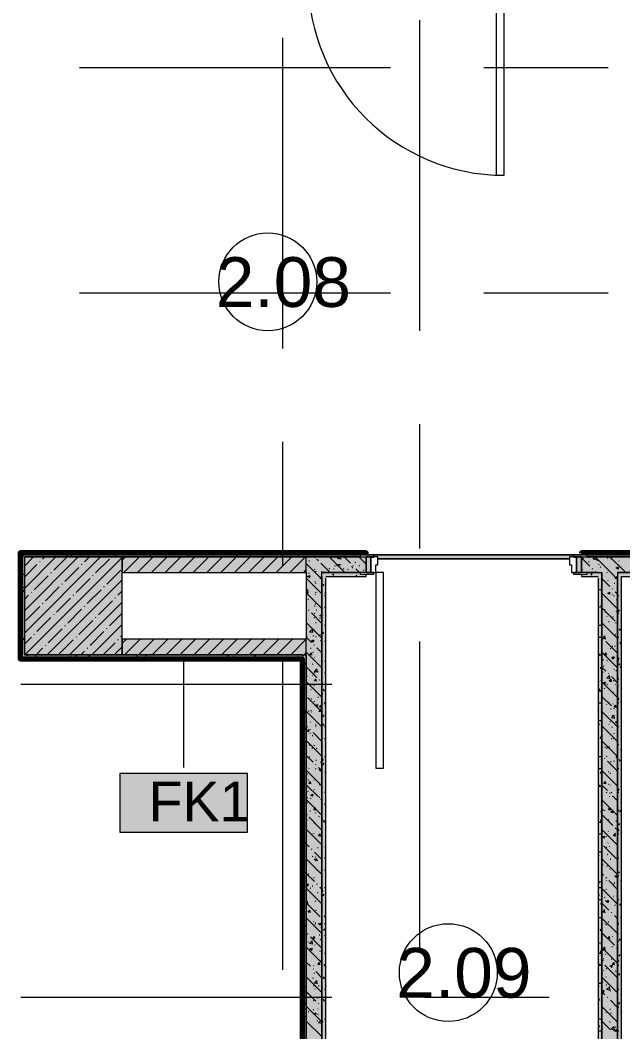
# Model space of a CAD drawing. Header units: millimetres. Extents: x -3817 to 677485, y -22715 to 103890.
# Drawn here: x 400802 to 403879, y 15142 to 20311 of the extents above; entities that cross this region are included whole.
import ezdxf

# ---------------------------------------------------------------- set-up
doc = ezdxf.new("R2010")
doc.units = ezdxf.units.MM
doc.layers.add('PDF _Геометрия', color=7, linetype='Continuous', true_color=0x1d1d1d)
doc.layers.add('PDF _Сплошная заливка', color=7, linetype='Continuous', true_color=0xffffff)
doc.layers.add('PDF _Текст', color=7, linetype='Continuous')
doc.styles.add('PDF GOST-Common', font='arial.ttf')

msp = doc.modelspace()

# ---------------------------------------------------------------- hatches: boundary and pattern name
at = {"layer": 'PDF _Сплошная заливка', "transparency": 33554559}
h = msp.add_hatch(color=256, dxfattribs=at)
h.paths.add_polyline_path([(408882.9, 17569), (408882.9, 17577), (408912.9, 17577), (408912.9, 17589), (405862.9, 17589), (405862.9, 17577), (405892.9, 17577), (405892.9, 17569), (407520.3, 17569)], flags=0)
h.paths.add_polyline_path([(410521, 17569), (411762.9, 17569), (411762.9, 17589), (410012.9, 17589), (410012.9, 17577), (410042.9, 17577), (410042.9, 17569)], flags=0)
h.paths.add_polyline_path([(402537.7, 17569), (402537.7, 17577), (402567.7, 17577), (402567.7, 17589), (400822.9, 17589), (400822.9, 17569), (402342.9, 17569)], flags=0)
h.paths.add_polyline_path([(404732.9, 17569), (404732.9, 17577), (404762.9, 17577), (404762.9, 17589), (403667.7, 17589), (403667.7, 17577), (403697.7, 17577), (403697.7, 17569), (404519.5, 17569)], flags=0)
at = {"layer": 'PDF _Сплошная заливка', "true_color": 0x494949, "transparency": 33554559}
msp.add_hatch(color=251, dxfattribs=at).paths.add_polyline_path([(403607.7, 17559), (403607.7, 17569), (403627.7, 17569), (403627.7, 17577), (402607.7, 17577), (402607.7, 17569), (402627.7, 17569), (402627.7, 17559), (403019.2, 17559)])
at = {"layer": 'PDF _Сплошная заливка', "transparency": 33554559}
h = msp.add_hatch(color=256, dxfattribs=at)
h.paths.add_polyline_path([(407882.7, 17489), (408912.9, 17489), (408912.9, 17569), (406362.9, 17569), (406362.9, 17489), (407520.3, 17489)], flags=0)
h.paths.add_polyline_path([(411482.9, 17489), (411482.9, 17569), (410012.9, 17569), (410012.9, 17489), (411462.9, 17489)], flags=0)
h.paths.add_polyline_path([(403667.7, 17489), (404762.9, 17489), (404762.9, 17569), (403667.7, 17569)], flags=0)
h.paths.add_polyline_path([(402342.9, 17489), (402567.7, 17489), (402567.7, 17569), (402342.9, 17569)], flags=0)
h = msp.add_hatch(color=256, dxfattribs=at)
h.paths.add_polyline_path([(403667.7, 17469), (403752.9, 17469), (403752.9, 17489), (403697.7, 17489), (403697.7, 17481), (403667.7, 17481)], flags=0)
h.paths.add_polyline_path([(402342.9, 17469), (402567.7, 17469), (402567.7, 17481), (402537.7, 17481), (402537.7, 17489), (402342.9, 17489)], flags=0)
for points in [[(403752.9, 14119), (403772.9, 14119), (403772.9, 17489), (403752.9, 17489), (403752.9, 14386.7)], [(404519.5, 17469), (404762.9, 17469), (404762.9, 17481), (404732.9, 17481), (404732.9, 17489), (403852.9, 17489), (403852.9, 17469), (403872.9, 17469)], [(403852.9, 14119), (403872.9, 14119), (403872.9, 17469), (403852.9, 17469), (403852.9, 14219)], [(402262.9, 17069), (402262.9, 17149), (401322.9, 17149), (401322.9, 17069), (402242.9, 17069)], [(402241.9, 17049), (402242.9, 17049), (402242.9, 17069), (400802.9, 17069), (400802.9, 17049), (401518.8, 17049)], [(402242.9, 13839), (402262.9, 13839), (402262.9, 17069), (402242.9, 17069), (402242.9, 13840)]]:
    msp.add_hatch(color=256, dxfattribs=at).paths.add_polyline_path(points)

# ---------------------------------------------------------------- linework, layer by layer
at = {"layer": 'PDF _Геометрия', "color": 253, "lineweight": 13, "true_color": 0xaaaaaa}
for points in [[(403272.9, 19519), (403272.9, 20519), (403232.9, 20519), (403232.9, 19519)], [(402607.7, 17577), (402537.7, 17577), (402537.7, 17569), (402607.7, 17569)], [(403627.7, 17577), (403627.7, 17569), (403697.7, 17569), (403697.7, 17577)], [(402592.7, 17569), (402567.7, 17569), (402567.7, 17489), (402592.7, 17489)], [(402617.7, 17489), (402617.7, 17529), (402627.7, 17529), (402627.7, 17569), (402592.7, 17569), (402592.7, 17489)], [(402607.7, 17569), (402592.7, 17569), (402592.7, 17568), (402607.7, 17568)], [(403617.7, 17489), (403642.7, 17489), (403642.7, 17569), (403607.7, 17569), (403607.7, 17529), (403617.7, 17529)], [(403627.7, 17569), (403627.7, 17568), (403642.7, 17568), (403642.7, 17569)], [(403642.7, 17569), (403642.7, 17489), (403667.7, 17489), (403667.7, 17569)], [(402607.7, 17489), (402537.7, 17489), (402537.7, 17481), (402607.7, 17481)], [(402607.7, 17490), (402592.7, 17490), (402592.7, 17489), (402607.7, 17489)], [(402617.7, 16489), (402657.7, 16489), (402657.7, 17489), (402617.7, 17489)], [(403627.7, 17490), (403627.7, 17489), (403642.7, 17489), (403642.7, 17490)], [(403627.7, 17489), (403627.7, 17481), (403697.7, 17481), (403697.7, 17489)]]:
    msp.add_lwpolyline(points, close=True, dxfattribs=at)
at = {"layer": 'PDF _Геометрия', "color": 253, "lineweight": 9, "true_color": 0xaaaaaa}
for points in [[(402842.9, 18723.7), (402842.9, 20311.2)], [(402142.9, 18633.7), (402142.9, 20221.2)], [(401105, 20069), (402692.5, 20069)], [(403168.8, 20069), (403803.8, 20069)], [(401105, 18919), (402692.5, 18919)], [(403168.8, 18919), (403803.8, 18919)], [(402842.9, 17612.4), (402842.9, 18247.4)], [(402142.9, 17522.4), (402142.9, 18157.4)], [(402842.9, 15548.7), (402842.9, 17136.2)], [(402142.9, 15458.7), (402142.9, 17046.2)], [(400805, 16919), (402392.5, 16919)], [(400805, 15319), (402392.5, 15319)], [(402868.8, 15319), (403503.8, 15319)]]:
    msp.add_lwpolyline(points, dxfattribs=at)
at = {"layer": 'PDF _Геометрия', "color": 231, "lineweight": 70, "true_color": 0xff80c0}
msp.add_lwpolyline([(400802.9, 17049), (400802.9, 17589), (402567.7, 17589), (402567.7, 17590), (400802.9, 17590), (400801.9, 17590), (400801.9, 17049), (400801.9, 17048), (402241.9, 17048), (402241.9, 13840), (400802.9, 13840), (400802.9, 13839)], dxfattribs=at)
at = {"layer": 'PDF _Геометрия', "color": 9, "lineweight": 9, "true_color": 0xc0c0c0}
for points in [[(402567.7, 17577), (402567.7, 17589), (400822.9, 17589), (400802.9, 17589), (400802.9, 17069), (400802.9, 17049)], [(404762.9, 17577), (404762.9, 17589), (403667.7, 17589), (403667.7, 17577)], [(402567.7, 17489), (402567.7, 17569)], [(403667.7, 17569), (403667.7, 17489)], [(402362.9, 17469), (402567.7, 17469), (402567.7, 17481)], [(403752.9, 14119), (403772.9, 14119), (403772.9, 17489), (403772.9, 13899), (402919.1, 13899), (403762.9, 13899), (403762.9, 13919)], [(403667.7, 17481), (403667.7, 17469), (403752.9, 17469)], [(403904.4, 14219), (403852.9, 14219), (403852.9, 14119), (403872.9, 14119), (403872.9, 17469), (404762.9, 17469), (404762.9, 17481)]]:
    msp.add_lwpolyline(points, dxfattribs=at)
at = {"layer": 'PDF _Геометрия', "color": 253, "lineweight": 9, "true_color": 0x9b9b9b}
for points in [[(400817.7, 17576.9), (400812.6, 17568.2)], [(400825.9, 17584.3), (400823.2, 17589)], [(400859.3, 17588), (400854.3, 17579.3)], [(400861.6, 17585.7), (400871.7, 17585.7)], [(400965.5, 17589), (400964, 17586.4)], [(401003.6, 17581.4), (400999.2, 17589)], [(401045.3, 17570.2), (401040.2, 17578.9)], [(401044.5, 17585.7), (401054.5, 17585.7)], [(401063.4, 17575.8), (401059.5, 17569)], [(401113.3, 17574.3), (401108.3, 17583)], [(401135.9, 17585.7), (401146, 17585.7)], [(401196.9, 17585.7), (401206.9, 17585.7)], [(401211.8, 17589), (401209.7, 17585.3)], [(401282.2, 17589), (401277.7, 17581.2)], [(401291, 17571.3), (401286, 17580)], [(401349.3, 17585.7), (401359.3, 17585.7)], [(401440.7, 17585.7), (401450.8, 17585.7)], [(401468.3, 17569), (401463.7, 17577)], [(401532.2, 17585.7), (401542.2, 17585.7)], [(401664.5, 17580.7), (401659.5, 17572)], [(401704.6, 17589), (401701.2, 17583.1)], [(401715, 17585.7), (401725.1, 17585.7)], [(401806.5, 17585.7), (401816.5, 17585.7)], [(401808.9, 17588.7), (401808.7, 17589)], [(401850.5, 17577.6), (401845.5, 17586.3)], [(401867.4, 17585.7), (401877.5, 17585.7)], [(401910.3, 17579.6), (401905.3, 17570.9)], [(401978.3, 17575.5), (401974.6, 17569)], [(402019.8, 17585.7), (402029.9, 17585.7)], [(402111.3, 17585.7), (402121.3, 17585.7)], [(402126.9, 17589), (402124.6, 17585)], [(402164.3, 17582.7), (402160.7, 17589)], [(402202.7, 17585.7), (402212.8, 17585.7)], [(402232.3, 17586.8), (402231.1, 17589)], [(402273.9, 17575.7), (402268.9, 17584.4)], [(402385.6, 17585.7), (402395.7, 17585.7)], [(402410, 17583.8), (402407, 17589)], [(402477, 17585.7), (402487.1, 17585.7)], [(402511.4, 17584.5), (402506.4, 17575.8)], [(402538, 17585.7), (402548.1, 17585.7)], [(402549.2, 17589), (402548, 17586.9)], [(403672.1, 17583.1), (403668.6, 17577)], [(403726.7, 17585.7), (403736.8, 17585.7)], [(403748.4, 17582.2), (403744.5, 17589)], [(403816.4, 17586.3), (403814.8, 17589)], [(403818.2, 17585.7), (403828.2, 17585.7)], [(403858, 17575.2), (403853, 17583.9)], [(400802.9, 17524.8), (400810.7, 17524.8)], [(400814.8, 17542.7), (400809.7, 17551.4)], [(401131.4, 17571.7), (401129.9, 17569)], [(401151.5, 17569), (401149.9, 17571.8)], [(401377.2, 17570.6), (401376.3, 17569)], [(401573.9, 17569), (401573.4, 17569.9)], [(402224.1, 17574.4), (402220.9, 17569)], [(402292.1, 17570.3), (402291.3, 17569)], [(402313, 17569), (402310.6, 17573.2)], [(400818.9, 17474.7), (400813.8, 17483.4)], [(402361.3, 17485.3), (402359.2, 17489)], [(402402.9, 17474.2), (402397.9, 17482.9)], [(402518.5, 17474.8), (402515.2, 17469)], [(402557.3, 17481), (402555.1, 17477.2)], [(403720.8, 17484.6), (403715.7, 17475.8)], [(400822.9, 17464), (400819.7, 17458.5)], [(402352, 17430.2), (402346.9, 17421.5)], [(403756.5, 17446.2), (403752.9, 17452.5)], [(400802.9, 17402.8), (400810.7, 17402.8)], [(400811.8, 17365), (400806.8, 17373.7)], [(400820.7, 17399.2), (400815.6, 17390.5)], [(400822.9, 17406.7), (400817.9, 17415.3)], [(402355.1, 17372.4), (402362.9, 17372.4)], [(402362.9, 17388.2), (402358.1, 17379.8)], [(403757.2, 17402.8), (403767.3, 17402.8)], [(403852.9, 17372.4), (403858.7, 17372.4)], [(403754.2, 17359.7), (403752.9, 17357.3)], [(403765.4, 17318), (403760.4, 17309.3)], [(400802.9, 17280.9), (400810.7, 17280.9)], [(402347.2, 17266), (402342.9, 17273.4)], [(402355.1, 17311.4), (402362.9, 17311.4)], [(403772.9, 17270), (403771.5, 17267.7)], [(403852.9, 17280.9), (403858.7, 17280.9)], [(403859.8, 17298.7), (403854.8, 17290)], [(400804.7, 17255.3), (400802.9, 17258.5)], [(402355.1, 17220), (402362.9, 17220)], [(403757.2, 17220), (403767.3, 17220)], [(400802.9, 17189.5), (400810.7, 17189.5)], [(400808.8, 17187.3), (400803.8, 17196)], [(402350.9, 17184.4), (402345.8, 17175.7)], [(403867.3, 17193.4), (403862.3, 17202.1)], [(400819.6, 17153.4), (400814.5, 17144.7)], [(402362, 17142.8), (402357, 17134.1)], [(403757.2, 17159), (403767.3, 17159)], [(403772.9, 17113), (403771.9, 17114.7)], [(403852.9, 17159), (403858.7, 17159)], [(403871.4, 17125.3), (403866.3, 17134)], [(400841.2, 17069), (400836.9, 17061.5)], [(400885, 17055.3), (400880, 17064)], [(400983.5, 17067.6), (400993.6, 17067.6)], [(401046, 17057.9), (401041, 17049.2)], [(401062.7, 17052.3), (401057.7, 17061)], [(401075, 17067.6), (401085, 17067.6)], [(401087.6, 17069), (401082.6, 17060.4)], [(401135.9, 17067.6), (401146, 17067.6)], [(401155.7, 17065), (401150.6, 17056.3)], [(401288.3, 17067.6), (401298.4, 17067.6)], [(401401.4, 17063.9), (401396.4, 17055.2)], [(401444.5, 17061.6), (401440.2, 17069)], [(401469.4, 17059.8), (401464.4, 17051.1)], [(401685.9, 17069), (401683.7, 17065.2)], [(401758.3, 17066.8), (401757, 17069)], [(401867.9, 17059.7), (401862.9, 17068.4)], [(401892.9, 17061.7), (401887.8, 17053)], [(401932.3, 17069), (401929.5, 17064.2)], [(402002.5, 17068.8), (401997.5, 17060.1)], [(402004, 17067.9), (402003.3, 17069)], [(402181.7, 17064.9), (402179.3, 17069)], [(402223.3, 17053.7), (402218.3, 17062.4)], [(402248.3, 17067.7), (402243.2, 17059)], [(403757.2, 17067.6), (403767.3, 17067.6)], [(403765.8, 17064.4), (403760.8, 17073.1)], [(403872.9, 17061.7), (403870.4, 17066)], [(401099.8, 17049), (401099.3, 17049.9)], [(401170.2, 17049), (401167.3, 17054)], [(401346.2, 17049), (401345, 17051)], [(401851.2, 17050.6), (401850.3, 17049)], [(401909.3, 17049), (401904.5, 17057.2)], [(402097, 17049.5), (402096.7, 17049)], [(402242.9, 17006.6), (402243.3, 17006.6)], [(402259.4, 17026.1), (402254.4, 17017.3)], [(402355.1, 17037.1), (402362.9, 17037.1)], [(403852.9, 17037.1), (403858.7, 17037.1)], [(403858.7, 17053), (403853.7, 17044.2)], [(403864.3, 17015.7), (403859.3, 17024.4)], [(403869.9, 17011.3), (403864.9, 17002.6)], [(402355.1, 16976.1), (402362.9, 16976.1)], [(403769.9, 16996.3), (403764.8, 17005)], [(403853.1, 16974), (403852.9, 16974.5)], [(402242.9, 16945.6), (402243.3, 16945.6)], [(402362.9, 16933.9), (402362.5, 16934.5)], [(403756.1, 16936.2), (403752.9, 16930.6)], [(403772.9, 16930.1), (403768.9, 16937)], [(403852.9, 16945.6), (403858.7, 16945.6)], [(403857.2, 16906), (403852.9, 16913.5)], [(402242.9, 16854.2), (402243.3, 16854.2)], [(402345.7, 16870.7), (402342.9, 16865.8)], [(402356.4, 16884.2), (402351.4, 16892.9)], [(402355.1, 16884.7), (402362.9, 16884.7)], [(403757.2, 16884.7), (403767.3, 16884.7)], [(403762.8, 16886.7), (403757.8, 16895.4)], [(403872.9, 16894.6), (403871.9, 16892.9)], [(402247.2, 16822), (402242.9, 16814.5)], [(402262.9, 16802.3), (402261, 16805.5)], [(402360.5, 16816.1), (402355.5, 16824.9)], [(403757.2, 16823.7), (403767.3, 16823.7)], [(403852.9, 16823.7), (403858.7, 16823.7)], [(403861.3, 16838), (403856.3, 16846.7)], [(403872.9, 16833.6), (403867.9, 16824.9)], [(402254.9, 16755.2), (402249.9, 16763.9)], [(402258.3, 16780.3), (402253.3, 16771.6)], [(402352.8, 16761), (402347.7, 16752.3)], [(402362.9, 16751.1), (402359.6, 16756.8)], [(403755.7, 16777), (403752.9, 16781.9)], [(402353.4, 16706.5), (402348.4, 16715.2)], [(402355.1, 16701.8), (402362.9, 16701.8)], [(403759.8, 16709), (403754.8, 16717.7)], [(403757.2, 16732.3), (403767.3, 16732.3)], [(403852.9, 16701.8), (403858.7, 16701.8)], [(402242.9, 16671.3), (402243.3, 16671.3)], [(402259, 16687.2), (402254, 16695.9)], [(403755, 16690.5), (403752.9, 16686.7)], [(403766.2, 16648.8), (403761.2, 16640.1)], [(402242.9, 16610.4), (402243.3, 16610.4)], [(402262.9, 16619.5), (402258.1, 16627.8)], [(402346.4, 16596.8), (402342.9, 16602.8)], [(402355.1, 16640.8), (402362.9, 16640.8)], [(403852.9, 16610.4), (403858.7, 16610.4)], [(402251.9, 16577.5), (402246.9, 16586.2)], [(402355.1, 16549.4), (402362.9, 16549.4)], [(403757.2, 16549.4), (403767.3, 16549.4)], [(403871.8, 16587.9), (403866.8, 16579.2)], [(402242.9, 16518.9), (402243.3, 16518.9)], [(402350.4, 16528.8), (402345.4, 16537.5)], [(402351.7, 16515.3), (402346.6, 16506.5)], [(403772.9, 16538.5), (403768.2, 16530.5)], [(403866.5, 16524.2), (403861.5, 16532.9)], [(402244.9, 16467.8), (402242.9, 16471.2)], [(402362.8, 16473.6), (402357.8, 16464.9)], [(403757.2, 16488.4), (403767.3, 16488.4)], [(403769.2, 16471.1), (403764.2, 16462.4)], [(403852.9, 16488.4), (403858.7, 16488.4)], [(402248.9, 16399.8), (402243.9, 16408.5)], [(402249.1, 16398.5), (402244, 16389.8)], [(403757.2, 16397), (403767.3, 16397)], [(403765, 16395.2), (403760, 16403.9)], [(403872.9, 16391.2), (403869.6, 16396.8)], [(402242.9, 16336), (402243.3, 16336)], [(402355.1, 16366.5), (402362.9, 16366.5)], [(403852.9, 16366.5), (403858.7, 16366.5)], [(403859.5, 16383.8), (403854.5, 16375.1)], [(402355.1, 16305.6), (402362.9, 16305.6)], [(402362.9, 16290.9), (402360.8, 16287.2)], [(402242.9, 16275.1), (402243.3, 16275.1)], [(403772.9, 16259.6), (403768.1, 16267.8)], [(403852.9, 16275.1), (403858.7, 16275.1)], [(403866.6, 16274.1), (403861.6, 16265.4)], [(402242.9, 16183.6), (402243.3, 16183.6)], [(402355.6, 16215), (402350.6, 16223.7)], [(402355.1, 16214.1), (402362.9, 16214.1)], [(403757.2, 16214.1), (403767.3, 16214.1)], [(403768.1, 16225.4), (403763.1, 16216.7)], [(403862.5, 16206.1), (403857.5, 16197.4)], [(402248, 16152.8), (402242.9, 16144.1)], [(403757.2, 16153.2), (403767.3, 16153.2)], [(403852.9, 16153.2), (403858.7, 16153.2)], [(403860.5, 16168.8), (403855.5, 16177.5)], [(403872.9, 16163.1), (403868.7, 16155.7)], [(402254.1, 16086), (402249.1, 16094.7)], [(402259.1, 16111.1), (402254.1, 16102.4)], [(402362.9, 16080.5), (402358.8, 16087.7)], [(402355.1, 16031.2), (402362.9, 16031.2)], [(402362.9, 16047), (402359.7, 16041.5)], [(403759, 16039.8), (403754, 16048.5)], [(403757.2, 16061.7), (403767.3, 16061.7)], [(403852.9, 16031.2), (403858.7, 16031.2)], [(402242.9, 16000.8), (402243.3, 16000.8)], [(402262.9, 15995.7), (402261.2, 15992.8)], [(403755.8, 16021.3), (403752.9, 16016.2)], [(402242.9, 15939.8), (402243.3, 15939.8)], [(402262.1, 15933.4), (402257.1, 15924.7)], [(402262.3, 15950), (402257.3, 15958.7)], [(402355.1, 15970.3), (402362.9, 15970.3)], [(403852.9, 15939.8), (403858.7, 15939.8)], [(403861.4, 15960.3), (403856.4, 15951.6)], [(402355.1, 15878.8), (402362.9, 15878.8)], [(403757.2, 15878.8), (403767.3, 15878.8)], [(403762.9, 15911.6), (403757.9, 15902.9)], [(403872.6, 15918.7), (403867.6, 15910)], [(402242.9, 15848.4), (402243.3, 15848.4)], [(402349.6, 15859.6), (402344.6, 15868.3)], [(402352.5, 15846.1), (402347.4, 15837.4)], [(403758.8, 15843.6), (403753.8, 15834.9)], [(403757.2, 15817.9), (403767.3, 15817.9)], [(403852.9, 15817.9), (403858.7, 15817.9)], [(403770, 15802), (403765, 15793.3)], [(403869.8, 15787), (403864.7, 15795.7)], [(402248.1, 15730.6), (402243.1, 15739.3)], [(402359.5, 15736.4), (402354.5, 15727.7)], [(403757.2, 15726.4), (403767.3, 15726.4)], [(403872.9, 15720.6), (403868.8, 15727.7)], [(402242.9, 15665.5), (402243.3, 15665.5)], [(402261, 15687.7), (402256, 15679)], [(402355.4, 15668.4), (402350.4, 15659.7)], [(402355.1, 15696), (402362.9, 15696)], [(403768.3, 15658), (403763.2, 15666.7)], [(403852.9, 15696), (403858.7, 15696)], [(402355.1, 15635), (402362.9, 15635)], [(402362.9, 15620.3), (402361.6, 15618)], [(403856.3, 15646.6), (403852.9, 15640.7)], [(403866.8, 15609.3), (403861.8, 15618)], [(402242.9, 15604.5), (402243.3, 15604.5)], [(403757.7, 15597.9), (403752.9, 15589.5)], [(403772.4, 15590), (403767.3, 15598.7)], [(403852.9, 15604.5), (403858.7, 15604.5)], [(403855.6, 15567.6), (403852.9, 15572.4)], [(402242.9, 15513.1), (402243.3, 15513.1)], [(402355.1, 15543.6), (402362.9, 15543.6)], [(403757.2, 15543.6), (403767.3, 15543.6)], [(403768.9, 15556.2), (403763.9, 15547.5)], [(403772.9, 15528.1), (403771.4, 15530.6)], [(403859.7, 15499.6), (403854.7, 15508.3)], [(403863.3, 15536.9), (403858.3, 15528.2)], [(402248.8, 15483.6), (402243.7, 15474.9)], [(402358.9, 15477.8), (402353.9, 15486.5)], [(403757.2, 15482.6), (403767.3, 15482.6)], [(403765.3, 15480.3), (403760.3, 15489)], [(403852.9, 15482.6), (403858.7, 15482.6)], [(402354.4, 15422.6), (402349.3, 15413.9)], [(402362.9, 15409.9), (402358, 15418.5)], [(403754.1, 15438.6), (403752.9, 15440.8)], [(403863.8, 15431.6), (403858.8, 15440.3)], [(402255.8, 15373.9), (402250.8, 15365.2)], [(402257.4, 15348.8), (402252.4, 15357.5)], [(402355.1, 15360.7), (402362.9, 15360.7)], [(402362.9, 15376.5), (402360.5, 15372.3)], [(403758.2, 15370.6), (403753.2, 15379.3)], [(403757.2, 15391.2), (403767.3, 15391.2)], [(403852.9, 15360.7), (403858.7, 15360.7)], [(402242.9, 15330.2), (402243.3, 15330.2)], [(402251.8, 15305.9), (402246.7, 15297.2)], [(402355.9, 15300.1), (402350.9, 15308.8)], [(402362.9, 15349), (402362, 15350.4)], [(403762.3, 15302.6), (403757.3, 15311.3)], [(402242.9, 15269.2), (402243.3, 15269.2)], [(402261.5, 15280.8), (402256.5, 15289.5)], [(402262.9, 15264.2), (402257.9, 15255.6)], [(402344.8, 15258.5), (402342.9, 15261.7)], [(402355.1, 15299.7), (402362.9, 15299.7)], [(403852.9, 15269.2), (403858.7, 15269.2)], [(403862.2, 15291.2), (403857.2, 15282.5)], [(402262.9, 15217.4), (402260.5, 15221.5)], [(402348.8, 15190.4), (402343.8, 15199.1)], [(402355.1, 15208.3), (402362.9, 15208.3)], [(403757.2, 15208.3), (403767.3, 15208.3)], [(403872.9, 15248.7), (403868.4, 15240.8)], [(402242.9, 15177.8), (402243.3, 15177.8)], [(402254.4, 15171.1), (402249.4, 15179.8)], [(403759.6, 15174.4), (403754.6, 15165.7)], [(403757.2, 15147.3), (403767.3, 15147.3)], [(403852.9, 15147.3), (403858.7, 15147.3)]]:
    msp.add_lwpolyline(points, dxfattribs=at)
at = {"layer": 'PDF _Геометрия', "color": 7, "lineweight": 9}
for points in [[(402567.7, 17579), (403667.7, 17579)], [(401322.9, 17569), (400822.9, 17569), (400822.9, 17069), (401322.9, 17069)], [(402537.7, 17569), (402342.9, 17569)], [(402627.7, 17559), (403607.7, 17559)], [(404732.9, 17569), (403697.7, 17569)], [(401962.8, 16462.6), (401309.7, 16462.6), (401309.7, 16162.6), (401962.8, 16162.6)]]:
    msp.add_lwpolyline(points, close=True, dxfattribs=at)
at = {"layer": 'PDF _Геометрия', "color": 231, "lineweight": 70, "true_color": 0xff80c0}
msp.add_lwpolyline([(403667.7, 17589), (404762.9, 17589), (404762.9, 17590), (403667.7, 17590)], close=True, dxfattribs=at)
at = {"layer": 'PDF _Геометрия', "lineweight": 9}
for points in [[(400822.9, 17522), (400869.9, 17569)], [(400822.9, 17407.9), (400984, 17569)], [(400822.9, 17293.9), (401098, 17569)], [(400822.9, 17179.8), (401212.1, 17569)], [(400822.9, 17465), (400887.4, 17529.5)], [(400826.1, 17069), (401322.9, 17565.8)], [(400901.7, 17543.8), (400904.1, 17546.1)], [(400915.9, 17558), (400926.9, 17569)], [(400973, 17501), (401041, 17569)], [(401115.5, 17529.5), (401117.9, 17531.9)], [(401129.8, 17543.8), (401155, 17569)], [(401186.8, 17486.7), (401258.1, 17558)], [(401322.9, 17552), (401339.9, 17569)], [(401330.6, 17489), (401410.6, 17569)], [(401401.3, 17489), (401481.3, 17569)], [(401472, 17489), (401552, 17569)], [(401542.8, 17489), (401622.8, 17569)], [(401613.5, 17489), (401693.5, 17569)], [(401684.2, 17489), (401764.2, 17569)], [(401754.9, 17489), (401834.9, 17569)], [(401825.6, 17489), (401905.6, 17569)], [(401896.3, 17489), (401976.3, 17569)], [(401967, 17489), (402047, 17569)], [(402037.7, 17489), (402117.7, 17569)], [(402108.4, 17489), (402188.4, 17569)], [(402179.1, 17489), (402259.1, 17569)], [(400873.2, 17401.2), (400944.5, 17472.5)], [(400958.7, 17486.7), (400961.1, 17489.1)], [(401030, 17444), (401101.3, 17515.2)], [(401172.5, 17472.5), (401174.9, 17474.8)], [(401243.8, 17429.7), (401315.1, 17501)], [(402249.9, 17489), (402262.9, 17502)], [(400940.2, 17069), (401322.9, 17451.7)], [(401015.7, 17429.7), (401018.1, 17432.1)], [(401087, 17386.9), (401158.3, 17458.2)], [(400822.9, 17350.9), (400844.7, 17372.7)], [(400858.9, 17386.9), (400861.3, 17389.3)], [(400930.2, 17344.2), (401001.5, 17415.4)], [(401072.8, 17372.7), (401075.1, 17375)], [(401144, 17329.9), (401215.3, 17401.2)], [(401229.6, 17415.4), (401231.9, 17417.8)], [(401300.9, 17372.7), (401322.9, 17394.7)], [(400915.9, 17329.9), (400918.3, 17332.3)], [(400987.2, 17287.1), (401058.5, 17358.4)], [(401054.2, 17069), (401322.9, 17337.7)], [(401129.8, 17315.7), (401132.2, 17318)], [(401201.1, 17272.9), (401272.3, 17344.2)], [(401286.6, 17358.4), (401289, 17360.8)], [(400830.4, 17244.4), (400901.7, 17315.7)], [(400973, 17272.9), (400975.3, 17275.3)], [(401044.2, 17230.1), (401115.5, 17301.4)], [(401258.1, 17215.9), (401322.9, 17280.7)], [(400887.4, 17187.3), (400958.7, 17258.6)], [(401030, 17215.9), (401032.4, 17218.2)], [(401101.3, 17173.1), (401172.5, 17244.4)], [(401168.3, 17069), (401322.9, 17223.6)], [(401186.8, 17258.6), (401189.2, 17261)], [(400873.2, 17173.1), (400875.5, 17175.5)], [(400944.5, 17130.3), (401015.7, 17201.6)], [(401158.3, 17116.1), (401229.6, 17187.3)], [(401243.8, 17201.6), (401246.2, 17204)], [(401315.1, 17158.8), (401322.9, 17166.6)], [(400822.9, 17122.8), (400858.9, 17158.8)], [(400930.2, 17116.1), (400932.6, 17118.4)], [(401001.5, 17073.3), (401072.8, 17144.6)], [(401087, 17158.8), (401089.4, 17161.2)], [(401225.3, 17069), (401286.6, 17130.3)], [(401282.3, 17069), (401322.9, 17109.6)], [(401300.9, 17144.6), (401303.2, 17146.9)], [(401322.9, 17127.7), (401344.2, 17149)], [(401334.9, 17069), (401414.9, 17149)], [(401405.6, 17069), (401485.6, 17149)], [(401476.3, 17069), (401556.3, 17149)], [(401547, 17069), (401627, 17149)], [(401617.7, 17069), (401697.7, 17149)], [(401688.4, 17069), (401768.4, 17149)], [(401759.1, 17069), (401839.1, 17149)], [(401829.9, 17069), (401909.9, 17149)], [(401900.6, 17069), (401980.6, 17149)], [(401971.3, 17069), (402051.3, 17149)], [(402042, 17069), (402122, 17149)], [(402112.7, 17069), (402192.7, 17149)], [(402183.4, 17069), (402262.9, 17148.5)], [(400883.1, 17069), (400915.9, 17101.8)], [(401111.2, 17069), (401129.8, 17087.6)], [(401144, 17101.8), (401146.4, 17104.2)], [(402254.1, 17069), (402262.9, 17077.8)]]:
    msp.add_lwpolyline(points, dxfattribs=at)
at = {"layer": 'PDF _Геометрия', "color": 9, "lineweight": 9, "true_color": 0xc0c0c0}
msp.add_lwpolyline([(402342.9, 17569), (402262.9, 17569), (401322.9, 17569), (401322.9, 17489), (402262.9, 17489), (402262.9, 17149), (401322.9, 17149), (401322.9, 17069), (400822.9, 17069), (400822.9, 17569)], close=True, dxfattribs=at)
at = {"layer": 'PDF _Геометрия', "color": 7, "lineweight": 9}
for points in [[(402262.9, 17489), (402262.9, 17569)], [(402342.9, 17469), (402342.9, 14119), (402342.9, 17469), (402342.9, 17489), (402537.7, 17489), (402342.9, 17489)], [(403752.9, 17489), (403697.7, 17489), (403752.9, 17489), (403772.9, 17489)], [(403852.9, 17489), (404732.9, 17489), (403852.9, 17489), (403852.9, 17469), (403852.9, 14219), (403852.9, 17469)], [(402362.9, 14119), (402362.9, 17461)], [(403752.9, 17461), (403752.9, 14119)], [(402262.9, 13819), (400802.9, 13819), (402262.9, 13819), (402262.9, 13839), (402262.9, 17069), (402262.9, 17149)], [(402242.9, 17069), (401322.9, 17069), (402242.9, 17069), (402262.9, 17069), (402262.9, 13839)], [(400802.9, 17049), (402241.9, 17049)], [(401636.3, 17048.5), (401636.3, 16492.7)], [(402242.9, 17049), (402242.9, 13840)]]:
    msp.add_lwpolyline(points, dxfattribs=at)
at = {"layer": 'PDF _Геометрия', "color": 252, "lineweight": 9, "true_color": 0x878787}
for points in [[(402342.9, 17455.4), (402262.9, 17535.4)], [(402275.8, 17549.2), (402279.1, 17549.6)], [(402309.7, 17564), (402304.7, 17569)], [(402314.2, 17553.5), (402316.8, 17555.5)], [(402320.3, 17555), (402323.7, 17555.5)], [(402324.8, 17549), (402322.3, 17551.5)], [(402384.7, 17489), (402342.9, 17530.9), (402337.4, 17536.4)], [(402341.1, 17533.4), (402342.9, 17532.2), (402344, 17531.6)], [(402460.1, 17489), (402380.1, 17569)], [(402387.7, 17563.9), (402391, 17564.3)], [(402405.4, 17566), (402408.1, 17568)], [(402407.4, 17524.8), (402409.8, 17522.5)], [(402427.9, 17520.6), (402419.1, 17526.6), (402431.5, 17531.3)], [(402438.3, 17557.8), (402422.5, 17560.2), (402430.9, 17569)], [(402427.9, 17520.5), (402431.5, 17531.3)], [(402436.1, 17529.3), (402438.9, 17527.5)], [(402438.3, 17557.7), (402437, 17569)], [(402488.2, 17536.4), (402455.6, 17569)], [(402503.3, 17521.3), (402500.8, 17523.8)], [(402511.1, 17542.6), (402513.5, 17540.3)], [(402567.7, 17532.3), (402531, 17569)], [(402531, 17525.3), (402533.8, 17523.5)], [(402565, 17523.3), (402567.7, 17523.6)], [(403710.3, 17521.3), (403667.7, 17563.9)], [(403674.9, 17562.1), (403677.6, 17564.1)], [(403704.5, 17545.4), (403707.8, 17545.8)], [(403704.6, 17568.1), (403707.4, 17566.3)], [(403743, 17554.4), (403727.2, 17556.9), (403738.8, 17569)], [(403852.9, 17454.1), (403817.9, 17489), (403737.9, 17569)], [(403743, 17554.4), (403741.3, 17569)], [(403749, 17551.2), (403752.3, 17551.7)], [(403754.8, 17531), (403757.3, 17528.8)], [(403799.5, 17564.1), (403802.3, 17562.3)], [(403888.8, 17493.6), (403813.4, 17569)], [(403816.3, 17560.1), (403819.6, 17560.5)], [(403853.8, 17526.8), (403856.5, 17528.8)], [(403858.5, 17548.8), (403861, 17546.6)], [(402278.5, 17463.2), (402269.7, 17469.2), (402282.1, 17474)], [(402273.6, 17484.9), (402276.9, 17485.3)], [(402278.5, 17463.2), (402282.1, 17473.9)], [(402283.7, 17513.5), (402286.5, 17511.7)], [(402303.7, 17507), (402306.1, 17504.7)], [(402312, 17494.3), (402314.7, 17496.3)], [(402340.9, 17493.8), (402342.9, 17494), (402344.2, 17494.2)], [(402378.6, 17509.5), (402381.5, 17507.7)], [(402403.3, 17506.8), (402405.9, 17508.8)], [(402453.2, 17508.6), (402456.5, 17509)], [(402473.5, 17505.5), (402476.4, 17503.7)], [(402493.1, 17518.2), (402495.8, 17520.2)], [(402497.7, 17514.4), (402501, 17514.9)], [(402535.6, 17489), (402515.9, 17508.7)], [(402553.7, 17503.6), (402556.1, 17501.3)], [(403672.7, 17502.9), (403675.4, 17504.9)], [(403725.3, 17506.2), (403722.8, 17508.7)], [(403742.6, 17489), (403737.9, 17493.6)], [(403764, 17515.4), (403766.7, 17517.4)], [(403769.5, 17490), (403772.9, 17490.4)], [(403797.4, 17492), (403799.9, 17489.7)], [(403854.9, 17506.7), (403846.1, 17512.7), (403858.5, 17517.5)], [(403854.9, 17506.7), (403858.5, 17517.4)], [(402337.4, 17385.5), (402262.9, 17460)], [(402294.1, 17423.6), (402297.4, 17424.1)], [(402305.8, 17443), (402308.6, 17441.2)], [(402309.8, 17435.1), (402312.5, 17437.1)], [(402342.9, 17457.8), (402333.8, 17458.6), (402342.3, 17468.8)], [(402342.9, 17465.7), (402342.3, 17468.7)], [(403813.4, 17418.2), (403772.9, 17458.7)], [(403802.3, 17449.3), (403805.2, 17447.5)], [(403835.1, 17434.6), (403838.4, 17435)], [(403850.1, 17457.5), (403839.4, 17458.4), (403848, 17468.6)], [(403850.1, 17457.4), (403848, 17468.6)], [(403851.7, 17467.6), (403852.9, 17468.5)], [(402262.9, 17393.9), (402270.1, 17401.5)], [(402262.9, 17386), (402272.1, 17384.6)], [(402342.9, 17304.5), (402262.9, 17384.5)], [(402272.1, 17384.5), (402270.1, 17401.4)], [(402307.7, 17375.9), (402310.3, 17378)], [(402310.5, 17387.9), (402313, 17385.7)], [(403852.9, 17303.2), (403772.9, 17383.2)], [(403811.7, 17377.8), (403802.8, 17383.8), (403815.3, 17388.6)], [(403811.7, 17377.7), (403815.3, 17388.5)], [(403824.4, 17378.8), (403827.2, 17377)], [(403828.4, 17403.1), (403825.9, 17405.6)], [(403832.8, 17370.3), (403836.1, 17370.8)], [(403852.9, 17378.7), (403841, 17390.5)], [(403849.5, 17408.4), (403852.2, 17410.5)], [(402271.1, 17352.1), (402274, 17350.3)], [(402305.5, 17316.7), (402308.2, 17318.8)], [(402308.6, 17328.2), (402311.5, 17326.4)], [(403788.3, 17364.5), (403791.6, 17364.9)], [(403847.3, 17349.2), (403850, 17351.3)], [(402277, 17295), (402274.5, 17297.5)], [(402342.9, 17229.1), (402289.6, 17282.4)], [(402303.1, 17281.8), (402305.6, 17279.6)], [(402312.9, 17298.2), (402316.2, 17298.6)], [(402341.4, 17262.7), (402332.6, 17268.7), (402342.9, 17272.7)], [(402341.4, 17262.7), (402342.9, 17267.1)], [(403841, 17239.7), (403772.9, 17307.8)], [(403786, 17300.2), (403789.3, 17300.7)], [(403789.8, 17288), (403792.6, 17286.2)], [(403796.9, 17266.8), (403799.4, 17264.6)], [(403845.2, 17290), (403847.8, 17292.1)], [(402342.9, 17153.6), (402262.9, 17233.6)], [(402266.1, 17228.1), (402269.4, 17228.5)], [(402303.3, 17257.5), (402306, 17259.6)], [(402310.6, 17233.9), (402313.9, 17234.4)], [(402330.7, 17257.7), (402333.5, 17255.9)], [(403852.9, 17152.3), (403772.9, 17232.3)], [(403806.6, 17239), (403809.9, 17239.4)], [(403827.2, 17264.1), (403830.1, 17262.3)], [(403843, 17230.8), (403845.7, 17232.9)], [(402262.9, 17211), (402264.1, 17212.5)], [(402262.9, 17201.6), (402266.2, 17201.3)], [(402263.8, 17163.8), (402267.2, 17164.2)], [(402266.2, 17201.3), (402264.1, 17212.4)], [(402295.7, 17182), (402279.8, 17184.4), (402293.7, 17198.9)], [(402295.7, 17181.9), (402293.7, 17198.8)], [(402296.1, 17166.9), (402298.9, 17165.1)], [(402301.2, 17198.3), (402303.8, 17200.4)], [(402310, 17162.8), (402312.4, 17160.5)], [(402331.2, 17172.7), (402334.5, 17173.1)], [(403790.1, 17149.2), (403774.3, 17151.6), (403788.2, 17166)], [(403790.1, 17149.1), (403788.2, 17166)], [(403840.9, 17171.7), (403843.5, 17173.7)], [(403849.3, 17193.6), (403852.1, 17191.8)], [(402289.6, 17131.6), (402262.9, 17158.2)], [(402298.1, 17133.8), (402289.3, 17139.8), (402301.7, 17144.5)], [(402298.1, 17133.7), (402301.7, 17144.5)], [(402299, 17139.2), (402301.7, 17141.2)], [(402304.7, 17116.5), (402302.2, 17119)], [(402333.5, 17143), (402336.4, 17141.2)], [(403780.7, 17149.2), (403778.1, 17151.7)], [(403852.9, 17076.9), (403793.2, 17136.6)], [(403825.3, 17113.5), (403828.7, 17113.9)], [(403838.7, 17112.5), (403841.4, 17114.5)], [(402342.9, 17002.8), (402262.9, 17082.8)], [(402262.9, 17075.1), (402263.5, 17074.7)], [(402290.9, 17067.6), (402280.2, 17068.5), (402288.8, 17078.7)], [(402284.4, 17102.5), (402287.7, 17103)], [(402290.9, 17067.5), (402288.8, 17078.7)], [(402296.9, 17080), (402299.5, 17082)], [(402342.9, 17078.2), (402317.2, 17103.9)], [(403852.9, 17001.4), (403772.9, 17081.5)], [(403796.5, 17067.4), (403785.9, 17068.4), (403794.5, 17078.6)], [(403796.6, 17067.4), (403794.5, 17078.5)], [(403814.7, 17102.7), (403817.5, 17100.9)], [(403831.3, 17048.4), (403822.4, 17054.3), (403834.9, 17059.1)], [(403831.3, 17048.3), (403834.9, 17059)], [(403852.2, 17078.8), (403852.9, 17078.4)], [(402317.2, 16953), (402262.9, 17007.4)], [(402294.7, 17020.8), (402297.4, 17022.8)], [(402302.6, 17056.7), (402305.1, 17054.4)], [(403778.6, 17043.4), (403781.9, 17043.8)], [(403779.3, 17012.3), (403782.1, 17010.5)], [(403796.4, 17041.7), (403798.8, 17039.4)], [(403823.1, 17049.2), (403826.4, 17049.7)], [(403836.5, 17053.3), (403839.2, 17055.3)], [(402263.5, 16961.8), (402266.4, 16960)], [(402292.5, 16961.6), (402295.2, 16963.6)], [(402303.1, 16977.1), (402306.5, 16977.5)], [(402319.2, 16979.3), (402303.4, 16981.8), (402317.3, 16996.2)], [(402319.2, 16979.3), (402317.3, 16996.2)], [(402321, 16981.6), (402323.8, 16979.8)], [(403793.2, 16985.7), (403772.9, 17006.1)], [(403776.3, 16979.1), (403779.6, 16979.5)], [(403813.7, 16946.5), (403797.9, 16949), (403811.7, 16963.4)], [(403808.3, 16970.6), (403805.8, 16973.1)], [(403813.7, 16946.5), (403811.7, 16963.4)], [(403852.9, 16926.1), (403820.9, 16958.1)], [(403834.4, 16994.1), (403837, 16996.1)], [(403843.6, 16988), (403847, 16988.4)], [(402342.9, 16851.9), (402262.9, 16931.9)], [(402290.4, 16902.4), (402293, 16904.4)], [(402300.9, 16912.8), (402304.2, 16913.2)], [(402315.5, 16933.9), (402304.9, 16934.8), (402313.5, 16945)], [(402309.4, 16937.6), (402311.9, 16935.4)], [(402315.5, 16933.8), (402313.5, 16944.9)], [(402332.3, 16937.9), (402329.8, 16940.5)], [(403852.9, 16850.6), (403772.9, 16930.6)], [(403788, 16919.4), (403779.2, 16925.4), (403791.6, 16930.2)], [(403788, 16919.4), (403791.6, 16930.1)], [(403796.9, 16917.8), (403800.2, 16918.3)], [(403810.6, 16934.6), (403819.2, 16944.8)], [(403810.6, 16934.6), (403821.2, 16933.7)], [(403821.2, 16933.6), (403819.2, 16944.8)], [(403832.2, 16934.9), (403834.9, 16936.9)], [(403839.6, 16917.5), (403842.4, 16915.7)], [(402285.6, 16891.3), (402288.4, 16889.5)], [(402321.4, 16851.5), (402324.8, 16852)], [(403820.9, 16807.2), (403772.9, 16855.2)], [(403782.2, 16897.6), (403785, 16895.8)], [(403830, 16875.7), (403832.7, 16877.8)], [(402342.9, 16776.5), (402269.5, 16849.9)], [(402288.2, 16843.2), (402290.9, 16845.3)], [(402302.1, 16831.6), (402304.6, 16829.3)], [(402317.7, 16804.3), (402308.9, 16810.3), (402321.3, 16815.1)], [(402317.8, 16804.3), (402321.4, 16815)], [(402340.2, 16800.1), (402329.6, 16801), (402338.1, 16811.3)], [(402340.2, 16800.1), (402338.2, 16811.2)], [(403795.8, 16816.6), (403798.3, 16814.3)], [(403804.2, 16827.1), (403807, 16825.3)], [(403827.9, 16816.5), (403830.5, 16818.6)], [(403845.9, 16800), (403835.3, 16800.9), (403843.8, 16811.1)], [(403845.9, 16799.9), (403843.8, 16811)], [(402342.9, 16701), (402262.9, 16781)], [(402274.7, 16781.4), (402278, 16781.8)], [(402286.1, 16784), (402288.7, 16786.1)], [(402288.5, 16776.5), (402291.3, 16774.7)], [(402342.8, 16776.7), (402327, 16779.2), (402340.8, 16793.6)], [(402342.8, 16776.7), (402340.8, 16793.5)], [(403852.9, 16699.7), (403772.9, 16779.7)], [(403815.6, 16792.4), (403818.9, 16792.8)], [(403837.3, 16743.9), (403821.5, 16746.4), (403835.3, 16760.8)], [(403825.7, 16757.3), (403828.4, 16759.4)], [(403836, 16792.1), (403833.5, 16794.6)], [(403837.3, 16743.9), (403835.3, 16760.7)], [(403852.9, 16775.2), (403848.6, 16779.5)], [(402269.5, 16699.1), (402262.9, 16705.6)], [(402283.9, 16724.8), (402286.5, 16726.9)], [(402308.9, 16712.5), (402311.4, 16710.2)], [(402310.5, 16706), (402313.3, 16704.2)], [(402340.2, 16726.1), (402342.9, 16726.4)], [(403848.6, 16628.7), (403773.1, 16704.1)], [(403807.1, 16712.4), (403809.9, 16710.6)], [(403813.3, 16728.1), (403816.7, 16728.5)], [(403823.6, 16698.1), (403826.2, 16700.2)], [(403850.9, 16718.9), (403842, 16724.9), (403852.9, 16729)], [(403850.9, 16718.9), (403852.9, 16724.8)], [(402274.5, 16675.4), (402265.6, 16681.4), (402278.1, 16686.2)], [(402274.5, 16675.4), (402278.1, 16686.1)], [(402281.7, 16665.7), (402284.4, 16667.7)], [(402284.6, 16684), (402282, 16686.5)], [(402293.4, 16655.9), (402296.7, 16656.4)], [(402342.9, 16625.6), (402297.1, 16671.4)], [(402337.9, 16661.8), (402341.2, 16662.2)], [(403833.9, 16666.8), (403837.2, 16667.3)], [(402342.9, 16550.2), (402262.9, 16630.2)], [(402275.9, 16615.2), (402278.7, 16613.4)], [(402279.6, 16606.5), (402282.2, 16608.5)], [(402301.6, 16606.4), (402304, 16604.1)], [(403852.9, 16548.8), (403772.9, 16628.8)], [(403787.1, 16596.7), (403790.5, 16597.1)], [(403807.6, 16590), (403798.8, 16595.9), (403811.2, 16600.7)], [(403807.6, 16589.9), (403811.2, 16600.7)], [(403821.4, 16639), (403824.1, 16641)], [(403829.1, 16641.9), (403832, 16640.1)], [(402297.1, 16520.5), (402262.9, 16554.8)], [(402277.4, 16547.3), (402280.1, 16549.3)], [(402291.1, 16591.7), (402294.5, 16592.1)], [(402313.4, 16591.3), (402316.2, 16589.5)], [(403773.1, 16553.2), (403772.9, 16553.5)], [(403794.5, 16551), (403797.3, 16549.2)], [(403795.3, 16591.4), (403797.8, 16589.1)], [(403819.2, 16579.8), (403821.9, 16581.8)], [(403852.9, 16542.5), (403845, 16543.7), (403852.9, 16551.9)], [(403852.6, 16541.4), (403852.9, 16541.4)], [(402275.2, 16488.1), (402277.9, 16490.1)], [(402312.2, 16505.5), (402309.7, 16508)], [(402311.7, 16530.4), (402315, 16530.8)], [(402342.9, 16474.8), (402324.8, 16492.9)], [(402335.4, 16520.8), (402338.3, 16519)], [(403788.2, 16538.1), (403785.7, 16540.7)], [(403852.9, 16473.5), (403800.8, 16525.6)], [(403817.1, 16520.6), (403819.7, 16522.6)], [(403832, 16527.1), (403834.8, 16525.3)], [(402342.9, 16399.3), (402262.9, 16479.3)], [(402264.9, 16460.3), (402268.3, 16460.7)], [(402308.4, 16487.4), (402310.9, 16485.1)], [(402337.3, 16474.9), (402328.5, 16480.9), (402341, 16485.6)], [(402337.4, 16474.8), (402341, 16485.6)], [(403852.9, 16398), (403772.9, 16478)], [(403805.9, 16471.2), (403809.2, 16471.7)], [(403814.9, 16461.4), (403817.6, 16463.4)], [(403850.4, 16477.1), (403852.9, 16477.4)], [(402324.8, 16342), (402262.9, 16403.9)], [(402273.1, 16428.9), (402275.7, 16430.9)], [(402286.7, 16410), (402276.1, 16411), (402284.6, 16421.2)], [(402286.7, 16410), (402284.6, 16421.1)], [(402300.8, 16429.9), (402303.6, 16428.1)], [(402330.4, 16404.9), (402333.8, 16405.4)], [(402338.3, 16406), (402341.1, 16404.2)], [(403800.8, 16374.7), (403772.9, 16402.6)], [(403792.4, 16409.9), (403781.7, 16410.8), (403790.3, 16421)], [(403792.4, 16409.8), (403790.3, 16421)], [(403803.6, 16407), (403806.9, 16407.4)], [(403812.7, 16402.2), (403815.4, 16404.2)], [(402265.4, 16339.5), (402268.3, 16337.7)], [(402270.9, 16369.7), (402273.6, 16371.7)], [(402283.7, 16334.8), (402287, 16335.2)], [(402294.1, 16346), (402285.2, 16351.9), (402297.7, 16356.7)], [(402294.1, 16345.9), (402297.7, 16356.7)], [(402301.1, 16381.3), (402303.5, 16379)], [(402328.2, 16340.7), (402331.5, 16341.1)], [(403794.8, 16366.3), (403797.3, 16364)], [(403810.6, 16343), (403813.2, 16345.1)], [(403815.9, 16359.6), (403813.4, 16362.1)], [(403819.4, 16365.8), (403822.3, 16364)], [(403824.2, 16345.7), (403827.5, 16346.2)], [(403852.9, 16322.6), (403828.4, 16347)], [(402342.9, 16248.4), (402262.9, 16328.4)], [(402268.8, 16310.5), (402271.4, 16312.6)], [(402311.4, 16276.3), (402300.7, 16277.2), (402309.3, 16287.5)], [(402311.4, 16276.3), (402309.3, 16287.4)], [(402339.9, 16326.9), (402337.4, 16329.4)], [(403852.9, 16247.1), (403772.9, 16327.1)], [(403817, 16276.2), (403806.4, 16277.1), (403815, 16287.3)], [(403808.4, 16283.8), (403811.1, 16285.9)], [(403817, 16276.1), (403815, 16287.2)], [(402264.4, 16251.5), (402262.9, 16253)], [(402266.6, 16251.3), (402269.3, 16253.4)], [(402342.9, 16173), (402277, 16238.9)], [(402281.4, 16270.5), (402284.7, 16271)], [(402307.9, 16262.2), (402310.3, 16259.9)], [(402325.7, 16244.7), (402328.6, 16242.9)], [(403828.4, 16196.2), (403772.9, 16251.7)], [(403777.4, 16275.6), (403780.7, 16276)], [(403784.1, 16275.4), (403786.9, 16273.6)], [(403827.2, 16260.5), (403818.4, 16266.5), (403830.8, 16271.3)], [(403827.2, 16260.5), (403830.8, 16271.2)], [(402264.4, 16192.1), (402267.1, 16194.2)], [(402268.3, 16224.8), (402271.1, 16223)], [(402302, 16209.3), (402305.3, 16209.7)], [(403806.3, 16224.6), (403808.9, 16226.7)], [(403843.5, 16181.1), (403841, 16183.6)], [(403842.9, 16220.2), (403846.2, 16220.7)], [(403844.3, 16180.5), (403847.2, 16178.7)], [(402342.9, 16097.6), (402262.9, 16177.6)], [(402262.9, 16133.4), (402264.9, 16135)], [(402290.4, 16154.3), (402293.2, 16152.5)], [(402300.5, 16156.1), (402303, 16153.9)], [(402336, 16142.6), (402325.4, 16143.5), (402334, 16153.7)], [(402336, 16142.5), (402334, 16153.7)], [(403852.9, 16096.2), (403772.9, 16176.2)], [(403784, 16131.6), (403775.1, 16137.6), (403787.6, 16142.3)], [(403784, 16131.5), (403787.6, 16142.3)], [(403786.9, 16160.6), (403789.7, 16158.8)], [(403794.3, 16141.1), (403796.7, 16138.8)], [(403796.1, 16150.1), (403799.5, 16150.6)], [(403804.1, 16165.5), (403806.8, 16167.5)], [(403841.7, 16142.4), (403831.1, 16143.4), (403839.6, 16153.6)], [(403841.7, 16142.4), (403839.7, 16153.5)], [(403840.7, 16156), (403844, 16156.4)], [(402277, 16088.1), (402262.9, 16102.2)], [(402320.7, 16083.8), (402324, 16084.2)], [(403852.9, 16020.9), (403780.7, 16093.1)], [(403793.9, 16085.9), (403797.2, 16086.3)], [(403801.9, 16106.3), (403804.6, 16108.3)], [(403809, 16090.1), (403811.8, 16088.3)], [(402342.9, 15946.7), (402262.9, 16026.7)], [(402292.1, 16073), (402289.6, 16075.5)], [(402293.2, 16039.6), (402296, 16037.8)], [(402342.9, 16022.2), (402304.7, 16060.4)], [(402313.7, 16016.5), (402304.8, 16022.5), (402317.3, 16027.3)], [(402307.3, 16037.1), (402309.8, 16034.8)], [(402313.7, 16016.5), (402317.3, 16027.2)], [(403852.9, 15945.4), (403772.9, 16025.4)], [(403799.8, 16047.1), (403802.4, 16049.1)], [(403814.4, 16024.6), (403817.8, 16025)], [(402273.9, 16013.7), (402277.3, 16014.1)], [(402318.5, 16019.5), (402321.8, 16020)], [(403774.3, 15999.3), (403777.2, 15997.5)], [(403797.6, 15987.9), (403800.3, 15989.9)], [(403811.8, 15975.4), (403814.7, 15973.6)], [(402304.7, 15909.5), (402262.9, 15951.3)], [(402271.7, 15949.4), (402275, 15949.9)], [(402300, 15931), (402302.5, 15928.7)], [(402315.3, 15969.1), (402318.1, 15967.3)], [(402339, 15958.3), (402342.3, 15958.7)], [(403780.7, 15942.2), (403772.9, 15950)], [(403795.7, 15927.1), (403793.2, 15929.6)], [(403795.5, 15928.7), (403798.1, 15930.7)], [(403846.8, 15931.1), (403838, 15937), (403850.4, 15941.8)], [(403846.8, 15931), (403850.4, 15941.8)], [(402262.9, 15894.1), (402274, 15898.3)], [(402262.9, 15892.7), (402270.4, 15887.6)], [(402342.9, 15795.8), (402262.9, 15875.8)], [(402270.4, 15887.5), (402274, 15898.3)], [(402280.6, 15878.2), (402283.5, 15876.4)], [(402292.2, 15888.2), (402295.6, 15888.6)], [(402319.8, 15894.4), (402317.2, 15897)], [(402342.9, 15871.3), (402332.3, 15881.9)], [(402342.6, 15891.9), (402342.9, 15891.7)], [(403852.9, 15794.5), (403772.9, 15874.5)], [(403793.3, 15869.5), (403795.9, 15871.5)], [(403793.8, 15916), (403796.2, 15913.7)], [(403852.9, 15870), (403808.3, 15914.6)], [(403833.2, 15899.1), (403836.5, 15899.6)], [(403833.9, 15904.9), (403836.7, 15903.1)], [(402318.1, 15854.3), (402321, 15852.5)], [(402342.7, 15849.5), (402342.9, 15849.6)], [(403786.4, 15829), (403789.7, 15829.4)], [(403830.9, 15834.9), (403834.2, 15835.3)], [(402262.9, 15803.6), (402268.9, 15809.9)], [(402332.3, 15731), (402262.9, 15800.4)], [(402262.9, 15794.2), (402270.9, 15793)], [(402270.9, 15793), (402269, 15809.8)], [(402306.8, 15811.9), (402309.3, 15809.6)], [(402340.2, 15783.8), (402342.9, 15782.1)], [(402340.6, 15790.3), (402342.9, 15792.1)], [(403808.3, 15763.7), (403772.9, 15799.1)], [(403791.1, 15810.3), (403793.8, 15812.4)], [(403803.6, 15802.2), (403794.7, 15808.1), (403807.2, 15812.9)], [(403799.3, 15814), (403802.1, 15812.2)], [(403803.6, 15802.1), (403807.2, 15812.8)], [(403836.7, 15790.2), (403839.6, 15788.4)], [(403851.5, 15773.6), (403852.9, 15773.8)], [(402342.9, 15645), (402262.9, 15725)], [(402282.5, 15752.5), (402271.9, 15753.4), (402280.4, 15763.7)], [(402282.5, 15752.4), (402280.5, 15763.6)], [(402311, 15762.7), (402314.3, 15763.1)], [(402338.4, 15731.2), (402341.1, 15733.2)], [(403852.9, 15643.6), (403772.9, 15723.6)], [(403788.2, 15752.4), (403777.6, 15753.3), (403786.1, 15763.5)], [(403784.1, 15764.7), (403787.5, 15765.2)], [(403788.2, 15752.3), (403786.1, 15763.4)], [(403789, 15751.1), (403791.6, 15753.2)], [(403823.4, 15748.6), (403820.9, 15751.1)], [(403852.9, 15719.1), (403836, 15736)], [(402264.2, 15692.6), (402267.5, 15693)], [(402299.5, 15705.8), (402302, 15703.6)], [(402305.6, 15693), (402308.4, 15691.2)], [(402308.7, 15698.4), (402312, 15698.9)], [(402333.3, 15687.1), (402324.5, 15693), (402336.9, 15697.8)], [(402333.3, 15687), (402336.9, 15697.8)], [(402336.3, 15672), (402338.9, 15674)], [(402342.1, 15666.8), (402342.9, 15666)], [(403786.8, 15691.9), (403789.5, 15694)], [(403793.2, 15690.8), (403795.7, 15688.6)], [(403804.7, 15703.5), (403808, 15703.9)], [(402262.9, 15628.4), (402265.3, 15628.7)], [(402272, 15640.5), (402269.5, 15643)], [(402342.9, 15569.6), (402284.6, 15627.9)], [(402307.2, 15618.8), (402296.5, 15619.7), (402305.1, 15629.9)], [(402307.2, 15618.7), (402305.1, 15629.9)], [(402329.3, 15637.2), (402332.6, 15637.6)], [(402334.1, 15612.8), (402336.8, 15614.8)], [(403836, 15585.2), (403772.9, 15648.2)], [(403784.6, 15632.8), (403787.3, 15634.8)], [(403812.9, 15618.6), (403802.2, 15619.5), (403810.8, 15629.8)], [(403812.9, 15618.6), (403810.8, 15629.7)], [(403824.2, 15628.8), (403827, 15627)], [(402342.9, 15494.1), (402262.9, 15574.1)], [(402270.2, 15602.6), (402273, 15600.8)], [(402294.5, 15590.4), (402278.7, 15592.8), (402292.5, 15607.3)], [(402290, 15558.1), (402281.2, 15564.1), (402293.6, 15568.9)], [(402282.5, 15567), (402285.8, 15567.5)], [(402290, 15558.1), (402293.7, 15568.8)], [(402294.5, 15590.3), (402292.5, 15607.2)], [(402306.3, 15586.8), (402308.8, 15584.5)], [(403852.9, 15492.8), (403772.9, 15572.8)], [(403789, 15557.6), (403773.1, 15560), (403787, 15574.5)], [(403782.5, 15573.6), (403785.1, 15575.6)], [(403789, 15557.5), (403787, 15574.4)], [(403823.5, 15578), (403826.8, 15578.4)], [(403851.1, 15570.1), (403848.6, 15572.6)], [(402330.5, 15507.7), (402333.3, 15505.9)], [(402331.9, 15553.6), (402334.6, 15555.6)], [(403776.7, 15507.9), (403780, 15508.3)], [(403780.3, 15514.4), (403783, 15516.4)], [(403788.8, 15538.4), (403791.6, 15536.6)], [(403821.2, 15513.7), (403824.5, 15514.2)], [(402284.6, 15477), (402262.9, 15498.7)], [(402273.1, 15487.8), (402275.9, 15486)], [(402299.6, 15461.9), (402297.1, 15464.5)], [(402299, 15480.7), (402301.4, 15478.4)], [(402331.8, 15485), (402321.2, 15486), (402329.8, 15496.2)], [(402329.8, 15494.4), (402332.4, 15496.4)], [(402331.9, 15485), (402329.8, 15496.1)], [(403775.6, 15494.6), (403773.1, 15497.2)], [(403778.2, 15455.2), (403780.8, 15457.2)], [(403852.9, 15417.4), (403788.2, 15482.1)], [(403792.7, 15465.7), (403795.2, 15463.4)], [(403814.3, 15478.7), (403826.8, 15483.4)], [(403814.3, 15478.7), (403823.2, 15472.7)], [(403823.2, 15472.6), (403826.8, 15483.4)], [(403837.5, 15484.9), (403826.9, 15485.8), (403835.5, 15496)], [(403837.5, 15484.8), (403835.5, 15496)], [(402342.9, 15343.2), (402262.9, 15423.2)], [(402295.1, 15417.3), (402297.9, 15415.5)], [(402301.3, 15441.6), (402304.6, 15442)], [(402318.1, 15387.8), (402302.2, 15390.2), (402316.1, 15404.6)], [(402342.9, 15418.7), (402312.2, 15449.4)], [(402318.1, 15387.7), (402316.1, 15404.6)], [(402327.6, 15435.2), (402330.3, 15437.3)], [(402341.6, 15441.6), (402342.9, 15440.4)], [(403852.9, 15341.9), (403772.9, 15421.9)], [(403774.4, 15443.6), (403777.7, 15444)], [(403791.7, 15423.7), (403794.5, 15421.9)], [(403841.8, 15452.5), (403845.1, 15452.9)], [(403849.1, 15443.6), (403851.9, 15441.8)], [(402299, 15377.3), (402302.3, 15377.7)], [(402305.8, 15361.6), (402308.2, 15359.4)], [(402325.5, 15376), (402328.1, 15378.1)], [(403772.9, 15350.4), (403783.5, 15354.5)], [(403776, 15396), (403778.7, 15398)], [(403779.9, 15343.7), (403783.5, 15354.5)], [(403795, 15382.3), (403798.3, 15382.8)], [(403812.5, 15354.9), (403796.7, 15357.4), (403810.6, 15371.8)], [(403812.5, 15354.9), (403810.6, 15371.8)], [(403813.7, 15353.2), (403816.5, 15351.4)], [(403852.9, 15352), (403851.6, 15352.1), (403852.9, 15353.6)], [(402312.2, 15298.5), (402262.9, 15347.8)], [(402262.9, 15324.9), (402263.3, 15324.7)], [(402298, 15302.6), (402300.8, 15300.8)], [(402319.6, 15316), (402322.9, 15316.5)], [(402323.3, 15316.8), (402325.9, 15318.9)], [(403772.9, 15348.5), (403779.9, 15343.8)], [(403788.2, 15331.2), (403772.9, 15346.5)], [(403773.8, 15336.8), (403776.5, 15338.9)], [(403803.3, 15316.1), (403800.8, 15318.6)], [(403852.9, 15266.5), (403815.9, 15303.5)], [(402342.9, 15192.3), (402262.9, 15272.3)], [(402298.4, 15255.5), (402300.9, 15253.3)], [(402321.1, 15257.6), (402323.8, 15259.7)], [(402327.3, 15283.4), (402324.8, 15285.9)], [(402342.9, 15267.8), (402339.9, 15270.8)], [(403772.9, 15278.6), (403774.3, 15279.7)], [(403852.9, 15191), (403772.9, 15271)], [(403779.1, 15262.3), (403781.9, 15260.5)], [(403813.7, 15256.9), (403817, 15257.3)], [(402272.8, 15245.9), (402276.1, 15246.3)], [(402309.6, 15228.7), (402300.8, 15234.7), (402313.3, 15239.4)], [(402309.7, 15228.6), (402313.3, 15239.4)], [(402319, 15198.5), (402321.6, 15200.5)], [(402320, 15232.1), (402322.8, 15230.3)], [(402341.6, 15185.1), (402325.8, 15187.6), (402339.7, 15202)], [(402341.6, 15185.1), (402339.7, 15202)], [(402341, 15216.5), (402342.9, 15214.8)], [(403792.2, 15240.5), (403794.7, 15238.3)], [(403816.6, 15238.4), (403819.4, 15236.6)], [(402339.9, 15120), (402264.4, 15195.4)], [(402338.3, 15190.6), (402341.6, 15191)], [(403815.9, 15152.7), (403772.9, 15195.6)], [(403811.5, 15192.6), (403814.8, 15193)], [(403836.1, 15152.3), (403820.3, 15154.8), (403834.1, 15169.2)], [(403842.8, 15143.3), (403833.9, 15149.2), (403846.4, 15154)], [(403836.1, 15152.3), (403834.1, 15169.1)], [(403838.6, 15167.9), (403841.5, 15166.1)], [(403842.8, 15143.2), (403846.4, 15153.9)]]:
    msp.add_lwpolyline(points, dxfattribs=at)
at = {"layer": 'PDF _Геометрия', "color": 253, "lineweight": 9, "true_color": 0x9b9b9b}
msp.add_lwpolyline([(400810.7, 17067.6), (400802.9, 17067.6)], close=True, dxfattribs=at)
at = {"layer": 'PDF _Геометрия', "color": 231, "lineweight": 9, "true_color": 0xff80c0}
msp.add_lwpolyline([(400802.9, 13839), (402242.9, 13839), (402242.9, 13840), (402242.9, 17049), (402241.9, 17049), (400802.9, 17049)], dxfattribs=at)
at = {"layer": 'PDF _Геометрия', "color": 7, "lineweight": 9}
for centre in [(402066.1, 18974.4), (402066.1, 18974.4), (402988.1, 15444.6), (402988.1, 15444.6)]:
    msp.add_circle(centre, 250, dxfattribs=at)
at = {"layer": 'PDF _Геометрия', "color": 253, "lineweight": 9, "true_color": 0xaaaaaa}
msp.add_arc((403272.9, 20519), 1000, 180.0001, 270, dxfattribs=at)
at = {"layer": 'PDF _Сплошная заливка', "lineweight": 35, "transparency": 33554559}
for points in [[(400822.9, 17069), (400822.9, 17589), (400802.9, 17069), (400802.9, 17589)], [(400822.9, 17069), (401322.9, 17069), (400822.9, 17569), (401322.9, 17569)], [(401322.9, 17489), (402262.9, 17489), (401322.9, 17569), (402262.9, 17569)], [(402342.9, 13039), (402342.9, 17569), (402262.9, 13039), (402262.9, 17569)], [(402567.7, 17489), (402592.7, 17489), (402567.7, 17569), (402592.7, 17569)], [(403642.7, 17489), (403667.7, 17489), (403642.7, 17569), (403667.7, 17569)], [(403852.9, 13469), (403852.9, 17489), (403772.9, 13469), (403772.9, 17489)], [(402362.9, 14119), (402362.9, 17469), (402342.9, 14119), (402342.9, 17469)]]:
    msp.add_solid(points, dxfattribs=at)
at = {"layer": 'PDF _Сплошная заливка', "lineweight": 9, "transparency": 33554559}
msp.add_solid([(401962.8, 16462.6), (401309.7, 16462.6), (401962.8, 16162.6), (401309.7, 16162.6)], dxfattribs=at)

# ---------------------------------------------------------------- texts
at = {"layer": 'PDF _Текст', "color": 250, "true_color": 0x3c3c3c, "char_height": 254, "attachment_point": 4, "style": 'PDF GOST-Common'}
for s, insert in [('2.08', (401800.4, 18971.6)), ('2.09', (402722.4, 15441.8))]:
    msp.add_mtext(s, dxfattribs=dict(at, insert=insert))
at = {"layer": 'PDF _Текст', "insert": (401456.8, 16319.2), "char_height": 203.2, "attachment_point": 4, "style": 'PDF GOST-Common'}
msp.add_mtext('FK1', dxfattribs=at)

doc.saveas('drawing.dxf')
